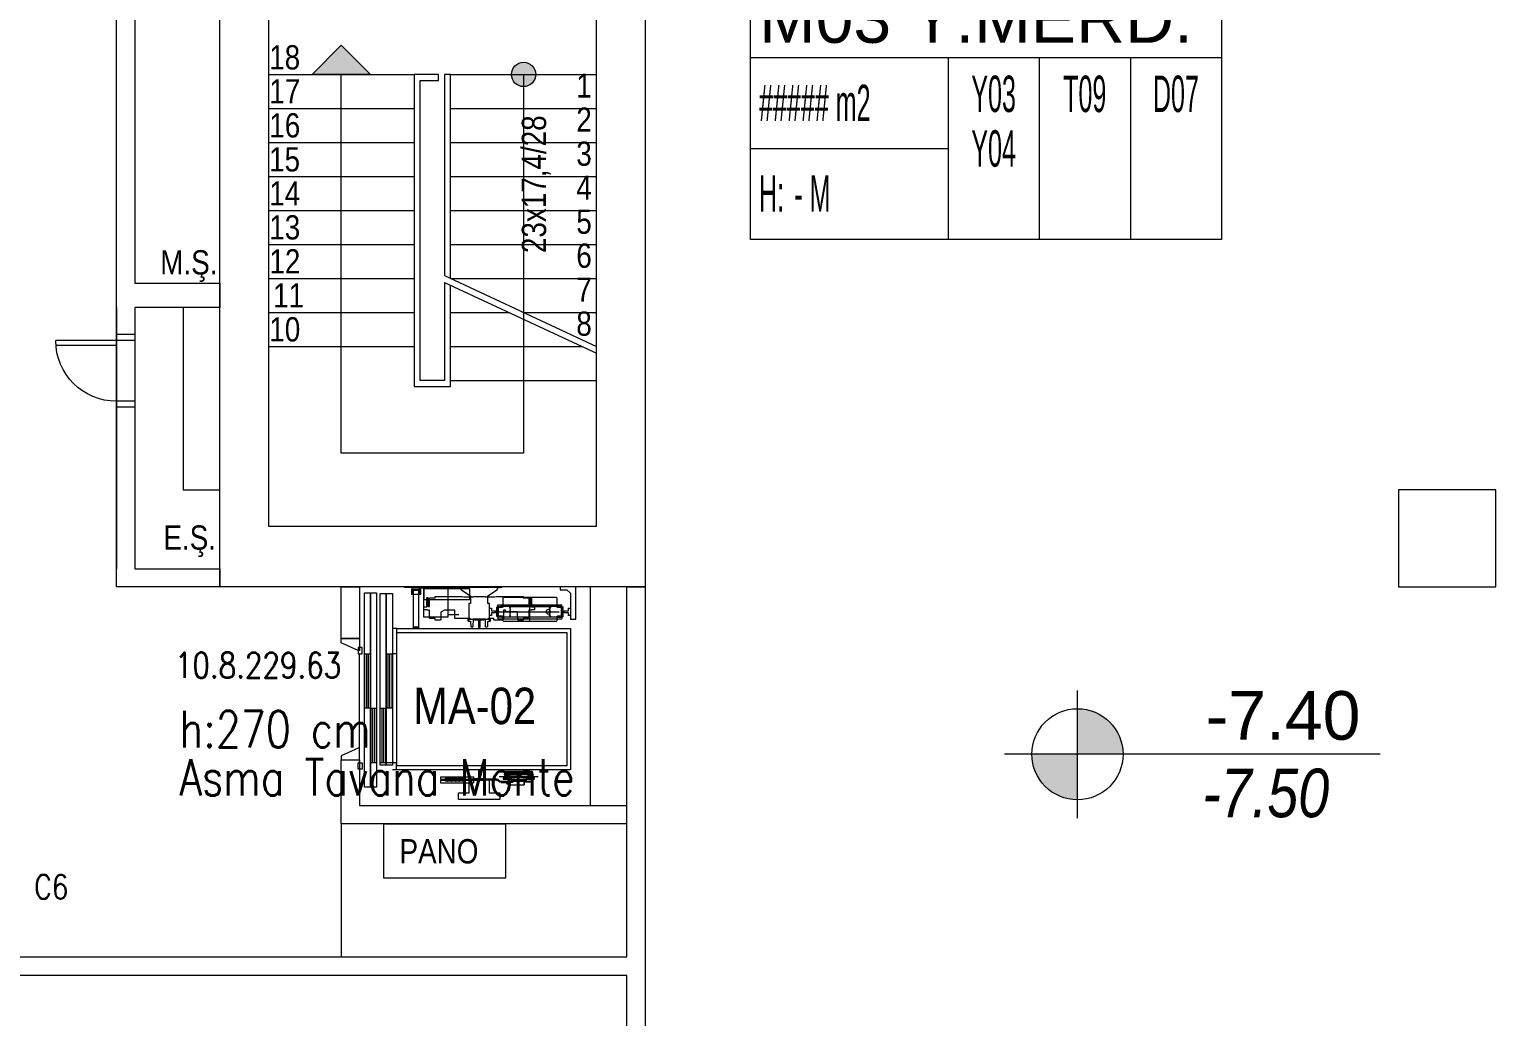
# Model space of a CAD drawing. Header units: metres. Extents: x -13933 to 152404, y -7861 to 21912.
# Drawn here: x 90455 to 91662, y 2046 to 2859 of the extents above; entities that cross this region are included whole.
import ezdxf
from ezdxf.enums import TextEntityAlignment as Align

# ---------------------------------------------------------------- set-up
doc = ezdxf.new("R2010")
doc.units = ezdxf.units.M
doc.header["$LTSCALE"] = 100
doc.header["$MEASUREMENT"] = 0
doc.layers.get('0').update_dxf_attribs({"color": 9, "lineweight": 9})
for name, color, linetype, lineweight in [('00', 9, 'Continuous', 9), ('01', 9, 'Continuous', 9), ('05V', 9, 'Continuous', 9), ('06D', 9, 'Continuous', 9), ('10', 9, 'Continuous', 9), ('12', 9, 'Continuous', 9), ('19', 9, 'Continuous', 9), ('21', 9, 'Continuous', 9), ('21_mahal200', 9, 'Continuous', 9), ('E-YAZI', 7, 'Continuous', 30)]:
    doc.layers.add(name, color=color, linetype=linetype, lineweight=lineweight)
doc.styles.add('Arial', font='arial.ttf', dxfattribs={"height": 2.5})
doc.styles.add('E-YAZI', font='txttw.shx')
doc.styles.add('MuuM_TEXT-ITALIC', font='ARIALNI.TTF')
doc.styles.add('MuuM_TEXT-STANDART', font='ARIALN.TTF')

# ---------------------------------------------------------------- blocks, each defined once
blk = doc.blocks.new('p-kolon_80x80')
blk.add_lwpolyline([(-40, -40), (40, -40), (40, 40), (-40, 40)], close=True)
blk = doc.blocks.new('1.Bod.Ara.Sitatik Elk')
at = {"layer": '01'}
blk.add_lwpolyline([(6510, -5630), (6510, -5630), (6510, -5630), (6510, -6180), (6780, -6180), (6780, -5630), (6780, -5630), (6780, -5630), (6820, -5630), (6820, -6230), (6470, -6230), (6470, -5630), (6510, -5630)], dxfattribs=at)
blk.add_blockref('p-kolon_80x80', (7480, -6190), dxfattribs=at)
blk = doc.blocks.new('0_roomno2')
blk.add_lwpolyline([(19.375, -10.5), (0, -10.5), (0, 0), (19.375, 0)], close=True)
for points in [[(0, -3), (19.375, -3)], [(8.125, -3), (8.125, -10.5)], [(11.875, -3), (11.875, -10.5)], [(15.625, -3), (15.625, -10.5)], [(0, -6.75), (8.125, -6.75)]]:
    blk.add_lwpolyline(points)
at = {"style": 'MuuM_TEXT-STANDART', "width": 0.6}
blk.add_text('H:', height=1.5, dxfattribs=at).set_placement((0.35, -8.608), align=Align.MIDDLE_LEFT)
at = {"style": 'Arial'}
blk.add_attdef('ODANO', (0, 1.17), '', height=2, dxfattribs=at)
blk.add_attdef('MEKANADI', text='', height=2, dxfattribs=at).set_placement((0.35, -3), align=Align.BOTTOM_LEFT)
at = {"style": 'MuuM_TEXT-STANDART', "width": 0.6}
for tag, p in [('M2', (0.35, -4.875)), ('TEMIZTAVANYUKSEKLIGI', (1.8, -8.608))]:
    blk.add_attdef(tag, text='', height=1.5, dxfattribs=at).set_placement(p, align=Align.MIDDLE_LEFT)
for tag, p in [('YER01', (10, -4.5)), ('TAVAN01', (13.75, -4.5)), ('DUVAR01', (17.5, -4.5)), ('YER02', (10, -6.75)), ('TAVAN02', (13.75, -6.75)), ('DUVAR02', (17.5, -6.75)), ('YER03', (10, -9)), ('TAVAN03', (13.75, -9)), ('DUVAR03', (17.5, -9))]:
    blk.add_attdef(tag, text='', height=1.5, dxfattribs=at).set_placement(p, align=Align.MIDDLE_CENTER)
blk = doc.blocks.new('p-as-01')
for p, q in [((582, 0), (-582, 0)), ((-582, 0), (-582, -1432)), ((582, -1432), (582, 0)), ((660, -2), (660, 43)), ((660, 43), (925, 43)), ((925, 43), (925, -87)), ((550, -32), (-550, -32)), ((-550, -32), (-550, -1432)), ((550, -1432), (550, -32)), ((720, -2), (660, -2)), ((676, -71), (663, -71)), ((663, -598), (663, -71)), ((676, -105), (676, -70)), ((676, -91), (676, -578)), ((679, -105), (676, -105)), ((679, -70), (679, -105)), ((757, -63), (683, -63)), ((683, -63), (757, -63)), ((757, -66), (683, -66)), ((690, -2), (690, -17)), ((750, -2), (690, -2)), ((690, -17), (712, -17)), ((712, -17), (712, -52)), ((712, -52), (728, -52)), ((872, -2), (720, -2)), ((720, -611), (720, -95)), ((728, -52), (728, -17)), ((728, -17), (750, -17)), ((750, -17), (750, -2)), ((761, -105), (761, -70)), ((764, -105), (761, -105)), ((764, -70), (764, -105)), ((764, -71), (778, -71)), ((764, -91), (764, -578)), ((778, -598), (778, -71)), ((900, -30), (872, -2)), ((900, -87), (900, -30)), ((925, -87), (900, -87)), ((679, -166), (681, -164)), ((679, -502), (679, -166)), ((681, -164), (684, -164)), ((684, -164), (686, -170)), ((690, -173), (690, -173)), ((694, -170), (695, -168)), ((695, -168), (697, -168)), ((697, -168), (698, -170)), ((702, -173), (702, -173)), ((706, -170), (707, -168)), ((707, -168), (709, -168)), ((709, -168), (710, -170)), ((714, -173), (714, -173)), ((718, -170), (719, -168)), ((719, -168), (721, -168)), ((721, -168), (722, -170)), ((726, -173), (726, -173)), ((730, -170), (731, -168)), ((731, -168), (733, -168)), ((733, -168), (734, -170)), ((738, -173), (738, -173)), ((742, -170), (743, -168)), ((743, -168), (745, -168)), ((745, -168), (746, -170)), ((750, -173), (750, -173)), ((754, -170), (756, -164)), ((756, -164), (760, -164)), ((760, -164), (762, -166)), ((762, -166), (762, -502)), ((-680, -377), (-680, -315)), ((-680, -315), (-680, -372)), ((-680, -315), (-678, -315)), ((-678, -315), (-680, -315)), ((-678, -377), (-678, -315)), ((-678, -315), (-678, -367)), ((-658, -364), (-658, -299)), ((-647, -299), (-658, -299)), ((-658, -342), (-658, -351)), ((-658, -360), (-658, -351)), ((-647, -364), (-647, -299)), ((-646, -320), (-647, -320)), ((-646, -344), (-647, -344)), ((-647, -351), (-647, -359)), ((-646, -320), (-646, -332)), ((-640, -322), (-646, -322)), ((-646, -332), (-646, -322)), ((-646, -332), (-646, -342)), ((-646, -344), (-646, -332)), ((-640, -342), (-646, -342)), ((-640, -267), (-640, -427)), ((-638, -267), (-640, -267)), ((-638, -267), (-638, -427)), ((-635, -322), (-638, -322)), ((-635, -342), (-638, -342)), ((-635, -312), (-635, -352)), ((-626, -312), (-635, -312)), ((-635, -332), (-635, -322)), ((-635, -332), (-635, -342)), ((-626, -352), (-635, -352)), ((-621, -307), (-626, -312)), ((-626, -312), (-626, -352)), ((-622, -356), (-626, -352)), ((-622, -308), (-622, -427)), ((-618, -307), (-621, -307)), ((-617, -308), (-618, -307)), ((-617, -308), (-617, -427)), ((-617, -318), (-614, -333)), ((-614, -520), (-614, -333)), ((-610, -333), (-614, -333)), ((-613, -313), (-599, -313)), ((-599, -313), (-613, -313)), ((-613, -315), (-613, -313)), ((-613, -313), (-613, -315)), ((-613, -315), (-599, -315)), ((-613, -315), (-599, -315)), ((-608, -318), (-610, -333)), ((-610, -333), (-610, -520)), ((-608, -535), (-608, -318)), ((-602, -318), (-608, -318)), ((-602, -318), (-602, -427)), ((-598, -319), (-598, -316)), ((-598, -316), (-598, -319)), ((-598, -319), (-598, -535)), ((-598, -319), (-598, -535)), ((-596, -316), (-596, -537)), ((-596, -537), (-596, -316)), ((640, -335), (840, -335)), ((-679, -382), (-706, -382)), ((-706, -493), (-706, -382)), ((-706, -383), (-678, -383)), ((-684, -476), (-684, -476)), ((-684, -493), (-684, -476)), ((-680, -372), (-678, -372)), ((-678, -372), (-680, -372)), ((-680, -377), (-680, -372)), ((-678, -377), (-680, -377)), ((-680, -377), (-678, -377)), ((-680, -477), (-680, -538)), ((-678, -477), (-680, -477)), ((-678, -477), (-680, -477)), ((-680, -482), (-680, -477)), ((-680, -538), (-680, -482)), ((-678, -482), (-680, -482)), ((-680, -482), (-678, -482)), ((-679, -382), (-679, -377)), ((-679, -477), (-679, -473)), ((-678, -367), (-678, -572)), ((-668, -367), (-678, -367)), ((-678, -367), (-678, -386)), ((-678, -372), (-678, -367)), ((-678, -377), (-678, -372)), ((-678, -449), (-678, -487)), ((-678, -477), (-678, -538)), ((-678, -482), (-678, -477)), ((-678, -538), (-678, -482)), ((-668, -367), (-668, -386)), ((-668, -427), (-668, -386)), ((-668, -396), (-668, -395)), ((-668, -427), (-668, -487)), ((-646, -367), (-662, -367)), ((-662, -367), (-662, -394)), ((-662, -427), (-662, -394)), ((-662, -394), (-662, -394)), ((-662, -395), (-662, -395)), ((-662, -460), (-662, -427)), ((-662, -459), (-662, -459)), ((-662, -460), (-662, -486)), ((-662, -460), (-662, -460)), ((-647, -364), (-658, -364)), ((-646, -394), (-646, -367)), ((-646, -427), (-646, -394)), ((-646, -460), (-646, -427)), ((-646, -486), (-646, -460)), ((-646, -460), (-646, -460)), ((-646, -395), (-646, -395)), ((-646, -459), (-646, -459)), ((-640, -427), (-640, -587)), ((-638, -427), (-638, -587)), ((-622, -546), (-622, -427)), ((-622, -432), (-622, -427)), ((-617, -546), (-617, -427)), ((-602, -535), (-602, -427)), ((-771, -582), (-825, -582)), ((-825, -582), (-825, -752)), ((-771, -670), (-771, -582)), ((-689, -498), (-701, -498)), ((-699, -498), (-699, -523)), ((-691, -498), (-691, -523)), ((-686, -572), (-686, -497)), ((-680, -538), (-678, -538)), ((-680, -538), (-678, -538)), ((-679, -589), (-671, -598)), ((-668, -487), (-678, -487)), ((-673, -584), (-665, -592)), ((-662, -486), (-646, -486)), ((-658, -554), (-658, -489)), ((-647, -489), (-658, -489)), ((-658, -550), (-658, -541)), ((-647, -554), (-658, -554)), ((-647, -554), (-647, -489)), ((-647, -503), (-647, -495)), ((-646, -510), (-647, -510)), ((-646, -534), (-647, -534)), ((-646, -510), (-646, -522)), ((-640, -512), (-646, -512)), ((-646, -522), (-646, -512)), ((-646, -534), (-646, -522)), ((-646, -522), (-646, -532)), ((-640, -532), (-646, -532)), ((-638, -587), (-640, -587)), ((-635, -512), (-638, -512)), ((-635, -532), (-638, -532)), ((-635, -542), (-635, -502)), ((-626, -502), (-635, -502)), ((-635, -522), (-635, -512)), ((-635, -522), (-635, -512)), ((-635, -522), (-635, -532)), ((-635, -522), (-635, -532)), ((-626, -542), (-635, -542)), ((-622, -498), (-626, -502)), ((-626, -542), (-626, -502)), ((-621, -547), (-626, -542)), ((-618, -547), (-621, -547)), ((-617, -546), (-618, -547)), ((-617, -535), (-614, -520)), ((-610, -520), (-614, -520)), ((-613, -538), (-599, -538)), ((-599, -538), (-613, -538)), ((-613, -538), (-613, -540)), ((-613, -538), (-613, -540)), ((-613, -540), (-599, -540)), ((-613, -540), (-599, -540)), ((-608, -535), (-610, -520)), ((-602, -535), (-608, -535)), ((-598, -535), (-598, -537)), ((-598, -535), (-598, -537)), ((676, -598), (663, -598)), ((679, -564), (676, -564)), ((676, -564), (676, -599)), ((681, -504), (679, -502)), ((679, -599), (679, -564)), ((684, -504), (681, -504)), ((757, -603), (683, -603)), ((686, -499), (684, -504)), ((690, -495), (690, -495)), ((695, -501), (694, -499)), ((697, -501), (695, -501)), ((698, -499), (697, -501)), ((702, -495), (702, -495)), ((707, -501), (706, -499)), ((709, -501), (707, -501)), ((710, -499), (709, -501)), ((714, -495), (714, -495)), ((719, -501), (718, -499)), ((721, -501), (719, -501)), ((722, -499), (721, -501)), ((726, -495), (726, -495)), ((731, -501), (730, -499)), ((733, -501), (731, -501)), ((734, -499), (733, -501)), ((738, -495), (738, -495)), ((743, -501), (742, -499)), ((745, -501), (743, -501)), ((746, -499), (745, -501)), ((750, -495), (750, -495)), ((756, -504), (754, -499)), ((760, -504), (756, -504)), ((762, -502), (760, -504)), ((764, -564), (761, -564)), ((761, -564), (761, -599)), ((764, -599), (764, -564)), ((764, -598), (778, -598)), ((852, -682), (904, -601)), ((904, -601), (920, -601)), ((920, -601), (920, -580)), ((920, -580), (925, -580)), ((925, -580), (925, -753)), ((-658, -670), (-771, -670)), ((-668, -1066), (-668, -700)), ((-668, -700), (-658, -700)), ((-666, -609), (-666, -752)), ((-658, -609), (-658, -752)), ((-658, -752), (-658, -670)), ((-658, -1066), (-658, -700)), ((-652, -713), (-658, -711)), ((-658, -711), (-658, -793)), ((-650, -748), (-652, -713)), ((652, -713), (650, -748)), ((658, -711), (652, -713)), ((653, -671), (653, -667)), ((653, -667), (788, -667)), ((668, -671), (653, -671)), ((658, -752), (658, -677)), ((658, -677), (668, -677)), ((658, -793), (658, -711)), ((668, -677), (668, -671)), ((757, -606), (683, -606)), ((683, -606), (757, -606)), ((712, -652), (690, -652)), ((690, -652), (690, -667)), ((690, -667), (750, -667)), ((728, -617), (712, -617)), ((712, -617), (712, -652)), ((728, -652), (728, -617)), ((750, -652), (728, -652)), ((750, -667), (750, -652)), ((788, -667), (788, -682)), ((788, -682), (852, -682)), ((-825, -752), (-825, -922)), ((-771, -922), (-771, -834)), ((-771, -834), (-658, -834)), ((-688, -1070), (-688, -800)), ((-674, -800), (-688, -800)), ((-674, -800), (-674, -802)), ((-674, -802), (-674, -800)), ((-674, -800), (-668, -800)), ((-674, -802), (-674, -802)), ((-668, -912), (-668, -800)), ((-668, -804), (-668, -800)), ((-668, -804), (-668, -804)), ((-666, -752), (-658, -752)), ((-658, -834), (-658, -752)), ((-658, -752), (-658, -752)), ((-658, -793), (-652, -790)), ((-658, -804), (-658, -800)), ((-658, -800), (-652, -800)), ((-658, -804), (-658, -829)), ((-658, -804), (-658, -804)), ((-652, -790), (-650, -756)), ((-652, -802), (-652, -800)), ((-638, -800), (-652, -800)), ((-652, -800), (-652, -802)), ((-652, -802), (-652, -802)), ((-625, -748), (-650, -748)), ((-650, -756), (-625, -756)), ((-638, -1070), (-638, -800)), ((-615, -748), (-625, -748)), ((-625, -756), (-615, -756)), ((-590, -748), (-615, -748)), ((-615, -756), (-590, -756)), ((-590, -756), (-590, -748)), ((615, -748), (590, -748)), ((590, -748), (590, -756)), ((590, -756), (615, -756)), ((625, -748), (615, -748)), ((615, -756), (625, -756)), ((650, -748), (625, -748)), ((625, -756), (650, -756)), ((650, -756), (652, -790)), ((652, -790), (658, -793)), ((653, -838), (653, -834)), ((653, -834), (668, -834)), ((788, -838), (653, -838)), ((658, -753), (658, -752)), ((658, -828), (658, -753)), ((668, -828), (658, -828)), ((668, -834), (668, -828)), ((852, -823), (788, -823)), ((788, -823), (788, -838)), ((904, -904), (852, -823)), ((925, -753), (925, -926)), ((-825, -922), (-771, -922)), ((-668, -877), (-672, -880)), ((-672, -880), (-672, -890)), ((-672, -890), (-668, -893)), ((-668, -910), (-672, -913)), ((-672, -913), (-672, -923)), ((-672, -923), (-668, -926)), ((-668, -943), (-672, -946)), ((-672, -946), (-672, -956)), ((-672, -956), (-668, -959)), ((-654, -880), (-658, -877)), ((-658, -893), (-654, -890)), ((-654, -913), (-658, -910)), ((-658, -926), (-654, -923)), ((-654, -946), (-658, -943)), ((-658, -959), (-654, -956)), ((-654, -890), (-654, -880)), ((-654, -923), (-654, -913)), ((-654, -956), (-654, -946)), ((920, -904), (904, -904)), ((920, -926), (920, -904)), ((925, -926), (920, -926)), ((-674, -1070), (-688, -1070)), ((-674, -1070), (-674, -1068)), ((-674, -1068), (-674, -1069)), ((-674, -1068), (-674, -1068)), ((-674, -1068), (-674, -1068)), ((-674, -1069), (-668, -1069)), ((-668, -976), (-672, -979)), ((-672, -979), (-672, -989)), ((-672, -989), (-668, -992)), ((-668, -1009), (-672, -1012)), ((-672, -1012), (-672, -1022)), ((-672, -1022), (-668, -1025)), ((-668, -1066), (-668, -1069)), ((-668, -1066), (-668, -1066)), ((-668, -1066), (-658, -1066)), ((-654, -979), (-658, -976)), ((-658, -992), (-654, -989)), ((-654, -1012), (-658, -1009)), ((-658, -1025), (-654, -1022)), ((-658, -1064), (-658, -1040)), ((-658, -1066), (-658, -1069)), ((-658, -1066), (-658, -1066)), ((-658, -1069), (-652, -1069)), ((-654, -989), (-654, -979)), ((-654, -1022), (-654, -1012)), ((-652, -1070), (-652, -1066)), ((-652, -1066), (-652, -1069)), ((-652, -1066), (-652, -1066)), ((-638, -1070), (-652, -1070)), ((592, -1252), (582, -1252)), ((582, -1252), (582, -1292)), ((582, -1292), (592, -1292)), ((592, -1292), (592, -1252)), ((897, -1252), (592, -1252)), ((592, -1252), (592, -1292)), ((592, -1292), (897, -1292)), ((897, -1292), (897, -1252)), ((-582, -1432), (-582, -1467)), ((-582, -1432), (-525, -1432)), ((550, -1432), (-550, -1432)), ((-525, -1432), (-525, -1567)), ((582, -1432), (375, -1432)), ((375, -1432), (375, -1467)), ((582, -1432), (582, -1467)), ((870, -1467), (-542, -1467)), ((-542, -1467), (-542, -1517)), ((-542, -1517), (870, -1517)), ((870, -1517), (-542, -1517)), ((-542, -1517), (-542, -1567)), ((-542, -1567), (870, -1567)), ((-75, -1522), (-525, -1522)), ((-525, -1522), (-525, -1567)), ((-525, -1537), (-75, -1537)), ((-525, -1552), (-75, -1552)), ((-525, -1567), (-75, -1567)), ((375, -1472), (-75, -1472)), ((-75, -1472), (-75, -1517)), ((-75, -1487), (375, -1487)), ((-75, -1502), (375, -1502)), ((-75, -1517), (375, -1517)), ((-75, -1567), (-75, -1522)), ((375, -1517), (375, -1472)), ((870, -1517), (870, -1467)), ((870, -1567), (870, -1517)), ((875, -1597), (-725, -1597)), ((-725, -1597), (-725, -1647)), ((875, -1647), (-725, -1647)), ((-725, -1647), (-725, -1697)), ((-725, -1647), (875, -1647)), ((-75, -1597), (-525, -1597)), ((-525, -1597), (-525, -1642)), ((-525, -1612), (-75, -1612)), ((-525, -1627), (-75, -1627)), ((-525, -1642), (-75, -1642)), ((-75, -1642), (-75, -1597)), ((375, -1647), (-75, -1647)), ((-75, -1647), (-75, -1692)), ((-75, -1662), (375, -1662)), ((-75, -1677), (375, -1677)), ((375, -1692), (375, -1647)), ((875, -1647), (875, -1597)), ((875, -1697), (875, -1647)), ((-725, -1697), (875, -1697)), ((-525, -1714), (-575, -1714)), ((-575, -1714), (-575, -1747)), ((-575, -1747), (-525, -1747)), ((-525, -1747), (-525, -1714)), ((-525, -1737), (375, -1737)), ((-75, -1692), (375, -1692)), ((375, -1714), (425, -1714)), ((375, -1747), (375, -1714)), ((425, -1747), (375, -1747)), ((425, -1714), (425, -1747))]:
    blk.add_line(p, q)
at = {"ltscale": 15}
for p, q in [((640, -119), (640, -550)), ((678, -114), (645, -114)), ((683, -82), (683, -109)), ((752, -77), (688, -77)), ((757, -109), (757, -82)), ((835, -114), (762, -114)), ((840, -550), (840, -119)), ((645, -555), (678, -555)), ((683, -560), (683, -587)), ((688, -592), (752, -592)), ((757, -587), (757, -560)), ((762, -555), (835, -555))]:
    blk.add_line(p, q, dxfattribs=at)
at = {"ltscale": 0.25}
for p, q in [((667, -343), (664, -346)), ((664, -346), (664, -389)), ((734, -343), (667, -343)), ((737, -323), (734, -323)), ((734, -323), (734, -343)), ((761, -296), (737, -296)), ((737, -296), (737, -323)), ((761, -322), (761, -296)), ((837, -322), (761, -322)), ((764, -343), (764, -328)), ((764, -328), (837, -328)), ((831, -343), (764, -343)), ((834, -346), (831, -343)), ((834, -389), (834, -346)), ((837, -328), (837, -322)), ((664, -389), (652, -389)), ((652, -389), (652, -432)), ((655, -435), (694, -436)), ((694, -436), (719, -436)), ((719, -436), (719, -535)), ((846, -389), (834, -389)), ((846, -612), (846, -389)), ((666, -564), (652, -564)), ((652, -564), (652, -633)), ((733, -552), (666, -552)), ((666, -552), (666, -564)), ((719, -535), (733, -535)), ((733, -535), (733, -552)), ((594, -688), (594, -696)), ((637, -684), (597, -685)), ((597, -699), (658, -701)), ((637, -684), (637, -684)), ((641, -665), (641, -679)), ((666, -662), (644, -662)), ((652, -633), (666, -633)), ((658, -701), (658, -803)), ((666, -633), (666, -662)), ((842, -626), (846, -612)), ((842, -702), (842, -626)), ((843, -702), (842, -702)), ((846, -799), (846, -705)), ((594, -808), (594, -816)), ((658, -803), (597, -805)), ((597, -819), (637, -820)), ((637, -820), (637, -820)), ((641, -825), (641, -839)), ((644, -842), (666, -842)), ((666, -842), (666, -952)), ((842, -878), (842, -802)), ((842, -802), (843, -802)), ((-659, -920), (-659, -1004)), ((666, -952), (733, -952)), ((695, -920), (695, -1004)), ((733, -952), (733, -1037)), ((846, -892), (842, -878)), ((846, -1115), (846, -892)), ((652, -1072), (652, -1115)), ((716, -1068), (655, -1069)), ((733, -1037), (716, -1068)), ((652, -1115), (664, -1115)), ((664, -1115), (664, -1158)), ((664, -1158), (667, -1161)), ((667, -1161), (734, -1161)), ((734, -1161), (734, -1181)), ((734, -1181), (737, -1181)), ((737, -1181), (737, -1208)), ((761, -1208), (761, -1182)), ((761, -1182), (837, -1182)), ((764, -1176), (764, -1161)), ((764, -1161), (831, -1161)), ((837, -1176), (764, -1176)), ((831, -1161), (834, -1158)), ((834, -1158), (834, -1115)), ((834, -1115), (846, -1115)), ((837, -1182), (837, -1176)), ((737, -1208), (761, -1208))]:
    blk.add_line(p, q, dxfattribs=at)
at = {"linetype": 'Continuous', "ltscale": 0.25}
for p, q in [((921, -567), (921, -1151)), ((921, -567), (925, -567)), ((925, -567), (925, -1150)), ((911, -832), (818, -832)), ((818, -832), (818, -1206)), ((911, -1206), (911, -832)), ((911, -1169), (911, -869)), ((911, -869), (921, -869)), ((921, -869), (921, -1169)), ((676, -1010), (676, -1210)), ((921, -1010), (676, -1010)), ((921, -973), (916, -973)), ((921, -973), (916, -973)), ((916, -1248), (916, -973)), ((921, -1248), (921, -973)), ((818, -1206), (911, -1206)), ((921, -1169), (911, -1169)), ((921, -1151), (921, -1159)), ((921, -1159), (921, -1165)), ((921, -1165), (921, -1173)), ((921, -1173), (921, -1367)), ((925, -1150), (925, -1159)), ((925, -1159), (925, -1165)), ((925, -1165), (925, -1173)), ((925, -1173), (925, -1367)), ((921, -1210), (676, -1210)), ((916, -1248), (921, -1248)), ((921, -1367), (925, -1367))]:
    blk.add_line(p, q, dxfattribs=at)
at = {"ltscale": 30}
for p, q in [((861, -1236), (861, -1308)), ((905, -1236), (861, -1236)), ((897, -1242), (861, -1242)), ((897, -1302), (861, -1302)), ((905, -1308), (861, -1308)), ((897, -1242), (897, -1302))]:
    blk.add_line(p, q, dxfattribs=at)
at = {"ltscale": 6}
for p, q in [((905, -1236), (905, -1308)), ((905, -1237), (925, -1237)), ((925, -1307), (905, -1307)), ((923, -1237), (923, -1307)), ((925, -1237), (925, -1307))]:
    blk.add_line(p, q, dxfattribs=at)
for centre, radius in [((720, -184), 17.5), ((-612, -327), 3), ((-612, -527), 3)]:
    blk.add_circle(centre, radius)
for centre, radius, start, end in [((645, -119), 5, 90, 180), ((683, -70), 7, 90, 180), ((678, -109), 5, 270, 0), ((683, -70), 4, 90, 180), ((688, -82), 5, 90, 180), ((752, -82), 5, 0, 90), ((757, -70), 7, 0, 90), ((757, -70), 4, 0, 90), ((762, -109), 5, 180, 270), ((835, -119), 5, 0, 90), ((690, -169), 4.3, 195, 270), ((690, -169), 4.3, 270, 345), ((702, -169), 4.3, 195, 270), ((702, -169), 4.3, 270, 345), ((714, -169), 4.3, 195, 270), ((714, -169), 4.3, 270, 345), ((726, -169), 4.3, 195, 270), ((726, -169), 4.3, 270, 345), ((738, -169), 4.3, 195, 270), ((738, -169), 4.3, 270, 345), ((750, -169), 4.3, 195, 270), ((750, -169), 4.3, 270, 345), ((-612, -327), 3, 0, 180), ((-612, -327), 3, 180, 0), ((-599, -316), 3, 0, 90), ((-599, -316), 3, 0, 90), ((-599, -316), 1, 0, 90), ((-599, -316), 1, 0, 90), ((-684, -470), 6, 270, 0), ((-701, -493), 5, 180, 270), ((-695, -523), 4, 180, 0), ((-689, -493), 5, 270, 0), ((-662, -572), 24, 180, 225), ((-662, -572), 16, 180, 225), ((-682, -609), 16, 0, 45), ((-682, -609), 24, 0, 45), ((-612, -527), 3, 0, 180), ((-612, -527), 3, 180, 0), ((-599, -537), 1, 270, 0), ((-599, -537), 3, 270, 0), ((-599, -537), 3, 270, 0), ((-599, -537), 1, 270, 0), ((645, -550), 5, 180, 270), ((683, -599), 7, 180, 270), ((678, -560), 5, 0, 90), ((683, -599), 4, 180, 270), ((688, -587), 5, 180, 270), ((690, -500), 4.3, 90, 165), ((690, -500), 4.3, 15, 90), ((702, -500), 4.3, 90, 165), ((702, -500), 4.3, 15, 90), ((714, -500), 4.3, 90, 165), ((714, -500), 4.3, 15, 90), ((726, -500), 4.3, 90, 165), ((726, -500), 4.3, 15, 90), ((738, -500), 4.3, 90, 165), ((738, -500), 4.3, 15, 90), ((750, -500), 4.3, 90, 165), ((750, -500), 4.3, 15, 90), ((752, -587), 5, 270, 0), ((762, -560), 5, 90, 180), ((757, -599), 4, 270, 0), ((757, -599), 7, 270, 0), ((835, -550), 5, 270, 0), ((-663, -885), 15, 109.4712, 250.5288), ((-663, -918), 15, 109.4712, 250.5288), ((-663, -951), 15, 109.4712, 250.5288), ((-663, -885), 9.5, 121.7569, 238.2431), ((-663, -918), 9.5, 121.7569, 238.2431), ((-663, -951), 9.5, 121.7569, 238.2431), ((-663, -885), 6, 146.4427, 213.5573), ((-663, -918), 6, 146.4427, 213.5573), ((-663, -951), 6, 146.4427, 213.5573), ((-663, -885), 15, 289.4712, 70.5288), ((-663, -885), 9.5, 301.7569, 58.2431), ((-663, -885), 6, 326.4427, 33.5573), ((-663, -918), 15, 289.4712, 70.5288), ((-663, -918), 9.5, 301.7569, 58.2431), ((-663, -918), 6, 326.4427, 33.5573), ((-663, -951), 15, 289.4712, 70.5288), ((-663, -951), 9.5, 301.7569, 58.2431), ((-663, -951), 6, 326.4427, 33.5573), ((-663, -984), 15, 109.4712, 250.5288), ((-663, -1017), 15, 109.4712, 250.5288), ((-663, -984), 9.5, 121.7569, 238.2431), ((-663, -1017), 9.5, 121.7569, 238.2431), ((-663, -984), 6, 146.4427, 213.5573), ((-663, -1017), 6, 146.4427, 213.5573), ((-663, -984), 15, 289.4712, 70.5288), ((-663, -984), 9.5, 301.7569, 58.2431), ((-663, -984), 6, 326.4427, 33.5573), ((-663, -1017), 15, 289.4712, 70.5288), ((-663, -1017), 9.5, 301.7569, 58.2431), ((-663, -1017), 6, 326.4427, 33.5573)]:
    blk.add_arc(centre, radius, start, end)
at = {"ltscale": 0.25}
for centre, radius, start, end in [((655, -432), 2.98, 180, 268.4759), ((597, -688), 3, 91.5, 180), ((597, -696), 2.99, 180, 268.6138), ((636, -679), 5, 280.303, 360), ((644, -665), 3, 90, 180), ((843, -705), 3, 360, 90), ((597, -808), 3, 91.3862, 180), ((597, -816), 3, 180, 268.5), ((636, -825), 5, 360, 79.697), ((644, -839), 3, 180, 270), ((843, -799), 3, 270, 0), ((655, -1072), 2.98, 91.5241, 180)]:
    blk.add_arc(centre, radius, start, end, dxfattribs=at)
blk = doc.blocks.new('0_elevationtarget-p-bk')
h = blk.add_hatch(color=250)
h.paths.add_polyline_path([(1.875, 0, 0.414214), (0, 1.875), (0, 0)])
h.paths.add_polyline_path([(0, 0), (-1.875, 0, 0.414214), (0, -1.875)])
blk.add_line((0, -2.625), (0, 2.625))
blk.add_lwpolyline([(12.453, 0), (-3, 0)])
blk.add_circle((0, 0), 1.875)
at = {"style": 'Arial'}
blk.add_attdef('BITMISKOT', text='', height=2, dxfattribs=at).set_placement((4.5, 0), align=Align.BOTTOM_LEFT)
at = {"style": 'MuuM_TEXT-ITALIC'}
blk.add_attdef('FINISHINGFLOORLEVEL', text='', height=2, dxfattribs=at).set_placement((4.5, -0.592), align=Align.TOP_LEFT)
blk = doc.blocks.new('ttttttttttttt')
for points in [[(3983.5, -30733.6), (3983.5, -30748.6)], [(3988.5, -30733.6), (3983.5, -30733.6)], [(3988.5, -30733.6), (3988.5, -30748.6)], [(4043.5, -30733.6), (4038.5, -30733.6)], [(4038.5, -30733.6), (4038.5, -30748.6)], [(4043.5, -30733.6), (4043.5, -30748.6)], [(3988.5, -30748.6), (3983.5, -30748.6)], [(4034.5, -30748.6), (3988.5, -30748.6)], [(4034.5, -30748.6), (4034.5, -30798.6)], [(4034.5, -30748.6), (4038.5, -30748.6)], [(4043.5, -30748.6), (4038.5, -30748.6)], [(4038.5, -30748.6), (4038.5, -30798.6)]]:
    blk.add_lwpolyline(points)
blk.add_arc((4038.5, -30748.6), 50, 180, 270)
blk = doc.blocks.new('1.Bod.Ara.Mimari Elk')
at = {"layer": '19'}
h = blk.add_hatch(color=256, dxfattribs=at)
h.dxf.hatch_style = 1
h.paths.add_polyline_path([(6594, -5808), (6546, -5808), (6570, -5783.96)])
h = blk.add_hatch(color=256, dxfattribs=at)
h.dxf.hatch_style = 1
edge = h.paths.add_edge_path()
edge.add_arc((6720, -5808), 10, 0, 360)
at = {"layer": '00'}
for points in [[(6385, -5580), (6470, -5580), (6470, -5484.85), (6485, -5484.85), (6485, -5580), (6680, -5580), (6680, -5595), (6485, -5595), (6485, -5630), (6470, -5630), (6470, -5595), (6400, -5595), (6400, -5980), (6400, -5980), (6470, -5980), (6470, -6000), (6400, -6000), (6400, -6215), (6470, -6215), (6470, -6230), (6385, -6230), (6385, -6215), (6385, -6215), (6385, -5580)], [(6585, -6230), (6585, -6272.5), (6570, -6272.5), (6570, -6230)]]:
    blk.add_lwpolyline(points, close=True, dxfattribs=at)
for points in [[(6385, -6009.46), (6385, -6000), (6385, -6000), (6385, -6000), (6385, -6215), (6385, -6215)], [(6805, -6535), (6805, -6230), (6805, -6230), (6805, -6230), (6805, -6230), (6805, -6230), (6820, -6230), (6820, -6950), (6820, -6950), (6805, -6950), (6805, -6950), (6805, -6950), (6805, -6950), (6805, -6950), (6805, -6550), (6060, -6550), (6060, -6230)], [(6805, -6535), (6075, -6535), (6075, -6230)], [(6805, -6425), (6570, -6425), (6570, -6372.5), (6585, -6372.5), (6585, -6410), (6805, -6410), (6805, -6230), (6820, -6230), (6820, -6550)]]:
    blk.add_lwpolyline(points, dxfattribs=at)
at = {"layer": '06D'}
for points in [[(6470, -6150), (6470, -6000), (6440, -6000), (6440, -6150), (6470, -6150)], [(6775, -6410), (6775, -6230)], [(6705, -6470), (6605, -6470), (6605, -6425), (6705, -6425), (6705, -6470)]]:
    blk.add_lwpolyline(points, dxfattribs=at)
at = {"layer": '10'}
for points in [[(6585, -6272.5), (6585, -6282.3), (6584, -6282.3), (6570, -6276), (6570, -6272.5), (6585, -6272.5)], [(6585, -6372.5), (6585, -6362.7), (6584, -6362.7), (6570, -6369), (6570, -6372.5), (6585, -6372.5)]]:
    blk.add_lwpolyline(points, close=True, dxfattribs=at)
at = {"layer": '12'}
blk.add_lwpolyline([(6570, -6425), (6570, -6535)], dxfattribs=at)
at = {"layer": '19'}
blk.add_lwpolyline([(6594, -5808), (6546, -5808), (6570, -5783.96)], close=True, dxfattribs=at)
at = {"layer": '19', "linetype": 'Continuous'}
for points in [[(6510, -5808), (6630, -5808)], [(6720, -5808), (6720, -6060), (6720, -6120), (6570, -6120), (6570, -5808)], [(6655, -5979.26), (6655, -6060), (6635, -6060), (6635, -6060), (6635, -5813), (6650, -5813), (6650, -5808), (6630, -5808), (6630, -5813), (6630, -6065), (6630, -6065), (6660, -6065), (6660, -5981.59)], [(6660, -5808), (6780, -5808)], [(6510, -5836), (6630, -5836)], [(6660, -5836), (6780, -5836)], [(6510, -5864), (6630, -5864)], [(6660, -5864), (6780, -5864)], [(6510, -5892), (6630, -5892)], [(6660, -5892), (6780, -5892)], [(6510, -5920), (6630, -5920)], [(6660, -5920), (6780, -5920)], [(6510, -5948), (6630, -5948)], [(6660, -5948), (6780, -5948)], [(6510, -5976), (6630, -5976)], [(6655, -5973.67), (6780, -6032)], [(6655, -5979.26), (6780, -6037.59)], [(6660, -5976), (6780, -5976)], [(6510, -6004), (6630, -6004)], [(6660, -6004), (6708.02, -6004)], [(6720, -6004), (6780, -6004)], [(6510, -6032), (6630, -6032)], [(6660, -6032), (6768.02, -6032)], [(6660, -6060), (6780, -6060)]]:
    blk.add_lwpolyline(points, dxfattribs=at)
at = {"layer": '19'}
for points in [[(6660, -5976), (6660, -5808), (6660, -5808), (6655, -5808), (6655, -5808), (6655, -5973.67)], [(6655, -5973.67), (6780, -6032)]]:
    blk.add_lwpolyline(points, dxfattribs=at)
blk.add_circle((6720, -5808), 10, dxfattribs=at)
at = {"xscale": -1, "rotation": 270}
blk.add_blockref('ttttttttttttt', (37133.6, -10065.62), dxfattribs=at)
at = {"layer": '05V', "xscale": -0.1, "yscale": 0.1, "rotation": 270}
blk.add_blockref('p-as-01', (6758.7, -6322.5), dxfattribs=at)
at = {"layer": '21', "xscale": 20, "yscale": 20, "zscale": 20}
blk.add_blockref('0_elevationtarget-p-bk', (7175.81, -6367.85), dxfattribs=at).add_auto_attribs({'BITMISKOT': ' -7.40', 'FINISHINGFLOORLEVEL': ' -7.50'})
at = {"layer": '21_mahal200'}
ref = blk.add_blockref('0_roomno2', (6906.82, -5733.97), dxfattribs=dict(at, xscale=20, yscale=20, zscale=20))
ref.add_attrib('ODANO', 'B1A-16', (6906.82, -5725.32), dxfattribs={"layer": '0', "height": 40, "style": 'Arial'})
ref.add_attrib('MEKANADI', 'M03 Y.MERD.', dxfattribs={"layer": '0', "height": 40, "style": 'Arial'}).set_placement((6913.82, -5793.97), align=Align.BOTTOM_LEFT)
ref.add_attrib('M2', '##### m2', dxfattribs={"layer": '0', "height": 30, "style": 'MuuM_TEXT-STANDART', "width": 0.6}).set_placement((6913.82, -5831.47), align=Align.MIDDLE_LEFT)
ref.add_attrib('TEMIZTAVANYUKSEKLIGI', '- M', dxfattribs={"layer": '0', "height": 30, "style": 'MuuM_TEXT-STANDART', "width": 0.6}).set_placement((6942.82, -5906.12), align=Align.MIDDLE_LEFT)
ref.add_attrib('YER01', 'Y03', dxfattribs={"layer": '0', "height": 30, "style": 'MuuM_TEXT-STANDART', "width": 0.6}).set_placement((7106.82, -5823.97), align=Align.MIDDLE_CENTER)
ref.add_attrib('TAVAN01', 'T09', dxfattribs={"layer": '0', "height": 30, "style": 'MuuM_TEXT-STANDART', "width": 0.6}).set_placement((7181.82, -5823.97), align=Align.MIDDLE_CENTER)
ref.add_attrib('DUVAR01', 'D07', dxfattribs={"layer": '0', "height": 30, "style": 'MuuM_TEXT-STANDART', "width": 0.6}).set_placement((7256.82, -5823.97), align=Align.MIDDLE_CENTER)
ref.add_attrib('YER02', 'Y04', dxfattribs={"layer": '0', "height": 30, "style": 'MuuM_TEXT-STANDART', "width": 0.6}).set_placement((7106.82, -5868.97), align=Align.MIDDLE_CENTER)
at = {"layer": '21', "style": 'MuuM_TEXT-STANDART'}
for s, height, p in [('18', 20, (6510.67, -5803.91)), ('17', 20, (6510.73, -5831.91)), ('16', 20, (6510.73, -5859.91)), ('15', 20, (6510.59, -5887.91)), ('14', 20, (6510.77, -5915.91)), ('13', 20, (6510.73, -5943.91)), ('M.Ş.', 20, (6421, -5972.72)), ('12', 20, (6510.85, -5971.91)), ('11', 20, (6513.88, -5999.91)), ('10', 20, (6510.77, -6027.91)), ('E.Ş.', 20, (6423.6, -6199.36)), ('MA-02', 30, (6629.11, -6343.01)), ('PANO', 20, (6617.92, -6457.73))]:
    blk.add_text(s, height=height, dxfattribs=at).set_placement(p)
for s, p in [('1', (6776.14, -5827.24)), ('2', (6776.14, -5855.24)), ('3', (6776.14, -5883.24)), ('4', (6776.14, -5911.24)), ('5', (6776.14, -5939.24)), ('6', (6776.14, -5967.24)), ('7', (6776.14, -5995.24)), ('8', (6776.14, -6023.24))]:
    blk.add_text(s, height=20, dxfattribs=at).set_placement(p, align=Align.RIGHT)
blk.add_text('23x17,4/28', height=20, rotation=90, dxfattribs=at).set_placement((6738.53, -5841.71), align=Align.RIGHT)

msp = doc.modelspace()

# ---------------------------------------------------------------- block references
for name in ['1.Bod.Ara.Mimari Elk', '1.Bod.Ara.Sitatik Elk']:
    msp.add_blockref(name, (84142.2, 8630))

# ---------------------------------------------------------------- texts
at = {"layer": 'E-YAZI', "color": 1, "style": 'E-YAZI', "width": 0.8}
msp.add_text('10.8.229.63', height=21, dxfattribs=at).set_placement((90575.3, 2325))
at = {"layer": 'E-YAZI', "color": 30, "style": 'E-YAZI', "width": 0.8}
for s, p in [('h:270 cm', (90579.1, 2267.8)), ('Asma Tavana Monte', (90579.1, 2228.2))]:
    msp.add_text(s, height=30, dxfattribs=at).set_placement(p)
at = {"layer": 'E-YAZI', "color": 6, "style": 'E-YAZI', "width": 0.8}
msp.add_text('P-1B C6', height=20, dxfattribs=at).set_placement((90388.2, 2143))

doc.saveas('drawing.dxf')
